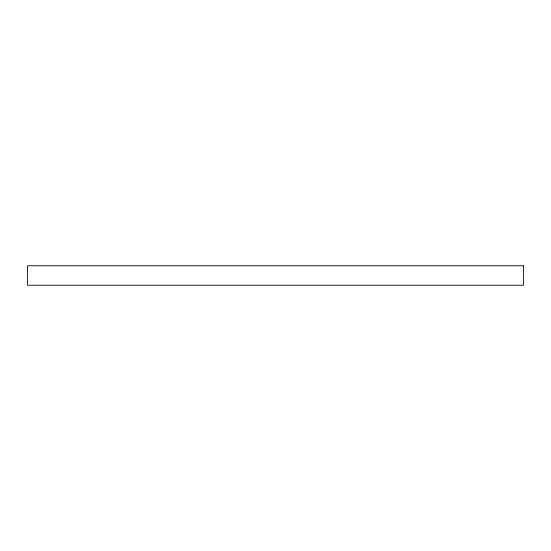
<?xml version="1.0" encoding="UTF-8"?>
<svg xmlns="http://www.w3.org/2000/svg" width="551" height="551" viewBox="0 0 551 551"><rect width="100%" height="100%" fill="white"/><g stroke="black" fill="none" stroke-linecap="round" stroke-linejoin="round"><path stroke-width="0.83" d="M523.45 265.775L27.55 265.775L27.55 285.225L523.45 285.225L523.45 265.775"/></g></svg>
